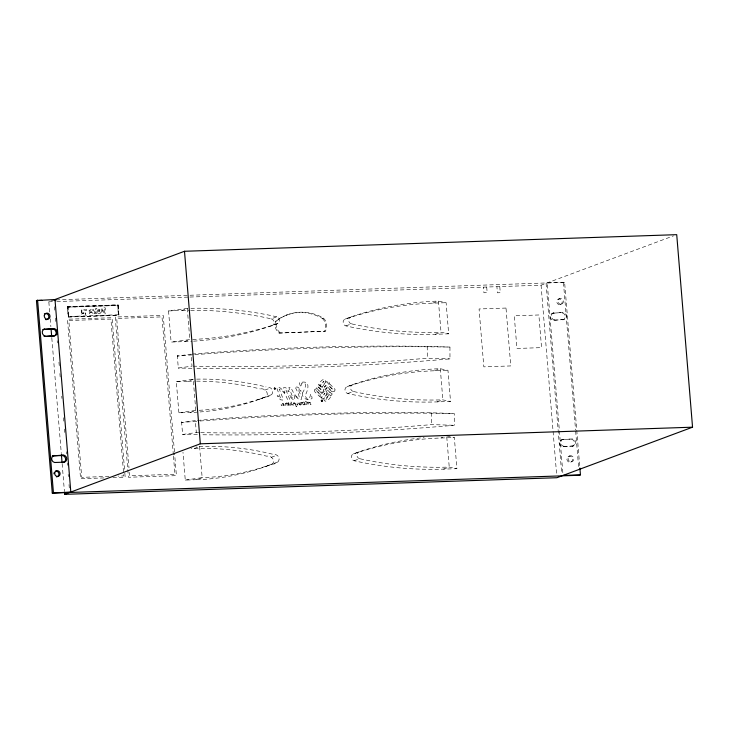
<?xml version="1.0" encoding="UTF-8"?>
<svg xmlns="http://www.w3.org/2000/svg" width="729" height="729" viewBox="0 0 729 729"><rect width="100%" height="100%" fill="white"/><g stroke="black" fill="none" stroke-linecap="round" stroke-linejoin="round"><path stroke-width="0.55" stroke-dasharray="3.65 2.73" d="M200.019 411.949A268.327 246.202 69.6 0 0 265.474 396.941C270.213 394.043 264.791 387.6 260.235 388.931M265.484 396.977C275.006 396.831 275.234 386.643 265.766 386.871M196.775 479.728A268.327 246.202 69.6 0 0 271.853 464.173C276.592 461.275 271.161 454.832 266.614 456.163A302.152 277.239 69.6 0 0 194.206 448.526L191.071 448.654M271.862 464.209C281.376 464.063 281.613 453.875 272.145 454.094A302.152 277.239 69.6 0 0 199.746 446.467L196.219 446.977M49.672 312.003L48.834 301.815L53.837 299.947M67.378 306.672L118.18 304.913L118.891 315.274L68.225 316.987L67.378 306.672L118.18 304.913M118.545 314.755L68.644 316.486L67.87 307.137L117.77 305.405L118.399 314.81L117.77 305.405M68.644 316.486L68.016 307.091M68.225 316.987L119.027 315.22M168.545 310.928L181.922 310.481L187.453 308.422L168.545 310.928L171.105 342.065L184.483 341.609A358.395 328.852 69.6 0 0 191.946 341.272M184.483 341.609L190.014 339.55L171.105 342.065M190.652 310.299A405.124 371.726 69.6 0 1 265.976 317.698L271.288 318.855L276.829 316.787A3.581 3.29 69.6 0 1 277.503 323.658L271.972 325.717A358.395 328.852 69.6 0 1 193.012 341.208M286.269 315.21L287.272 314.837M275.589 321.279L276.601 320.906A47.722 43.795 69.6 0 1 323.485 318.108A10.252 9.404 69.6 0 1 325.353 331.221L279.061 333.062A9.96 9.14 69.6 0 1 275.589 321.279A47.722 43.795 69.6 0 1 322.473 318.482L323.485 318.108M279.061 333.062L325.353 331.221M345.245 319.047L350.777 316.978A358.395 328.852 69.6 0 1 438.266 301.086L446.112 302.699L448.672 333.827L435.295 334.283A405.124 371.726 69.6 0 1 351.241 327.066L345.929 325.909A3.581 3.29 69.6 0 1 345.245 319.047A358.395 328.852 69.6 0 1 432.734 303.155L446.112 302.699M193.367 379.253L187.836 381.322L176.327 381.704L178.887 412.842L190.397 412.45A268.327 246.202 69.6 0 0 196.812 412.177M345.929 325.909L351.46 323.849L356.782 325.006A405.124 371.726 69.6 0 0 440.826 332.224L448.672 333.827M432.734 303.155L438.266 301.086M190.397 412.45L195.928 410.391L178.887 412.842M189.914 297.049L541.064 285.194L673.541 235.85M264.818 390.106L270.359 388.047M56.115 299.874L564.611 282.314L579.783 466.915M259.442 399.237L264.982 397.168M435.295 334.283L440.826 332.224M558.578 299.045L559.735 298.617M560.428 304.558A2.907 2.67 69.6 0 0 561.239 299.701A2.907 2.67 69.6 0 0 556.847 301.141A2.907 2.67 69.6 0 0 560.428 304.558L561.585 304.13A2.907 2.67 69.6 0 0 562.387 299.273A2.907 2.67 69.6 0 0 557.995 300.712A2.907 2.67 69.6 0 0 561.585 304.13M347.095 386.662L352.626 384.602A358.395 328.852 69.6 0 1 440.116 368.71L447.961 370.314L450.522 401.451L437.145 401.898A405.124 371.726 69.6 0 1 353.091 394.681L347.779 393.532A3.581 3.29 69.6 0 1 347.095 386.662A358.395 328.852 69.6 0 1 434.584 370.769L447.961 370.314M552.345 313.333L553.493 312.905M553.183 313.178L563.435 312.449A3.645 3.344 69.6 0 1 564.018 319.512L553.767 320.25A3.572 3.271 69.6 0 1 550.176 316.823A3.572 3.271 69.6 0 1 553.183 313.178L563.435 312.449M194.215 448.545L199.746 446.485M347.779 393.532L353.31 391.464L358.632 392.621A405.124 371.726 69.6 0 0 442.676 399.838L450.522 401.451M553.767 320.25L564.018 319.512M434.584 370.769L440.116 368.71M277.385 462.113A268.327 246.202 69.6 0 1 202.307 477.659L196.766 479.682L185.266 480.074L182.979 452.272M271.197 457.338L276.738 455.279M437.145 401.898L442.676 399.838M265.821 466.469L271.361 464.4M446.677 435.933L454.34 437.546L456.901 468.683L443.524 469.13A405.124 371.726 69.6 0 1 359.47 461.913L354.148 460.755A3.581 3.29 69.6 0 1 353.474 453.894L359.005 451.834A358.395 328.852 69.6 0 1 424.169 437.509M354.148 460.755L359.689 458.696L365.001 459.853A405.124 371.726 69.6 0 0 449.055 467.07L456.901 468.683M353.474 453.894A358.395 328.852 69.6 0 1 440.963 438.001L442.804 437.309M443.524 469.13L449.055 467.07M561.74 439.778L562.888 439.35M562.578 439.633L572.83 438.894A3.645 3.344 69.6 0 1 573.413 445.957L563.162 446.695A3.572 3.271 69.6 0 1 559.571 443.278A3.572 3.271 69.6 0 1 562.578 439.633L572.83 438.894M563.162 446.695L573.413 445.957M568.775 456.272L569.923 455.844M570.734 462.131A3.089 2.834 69.6 0 0 571.591 456.974A3.089 2.834 69.6 0 0 566.934 458.505A3.089 2.834 69.6 0 0 570.734 462.131L571.882 461.703A3.089 2.834 69.6 0 0 572.739 456.545A3.089 2.834 69.6 0 0 568.082 458.076A3.089 2.834 69.6 0 0 571.882 461.703M176.327 381.704L193.221 379.262L195.773 410.391M185.266 480.074L202.307 477.623M177.256 355.223L178.313 368.045L192 366.149L191.016 354.166L177.32 356.062L195.746 354.595A3237.699 2970.812 69.6 0 1 449.948 347.068L449.975 358.878A2946.39 2703.515 69.6 0 1 196.484 368.336M181.557 421.626L182.614 434.457L196.311 432.552A2551.728 2341.393 69.6 0 0 199.582 432.616M192.082 354.075L206.981 352.891A2805.511 2574.254 69.6 0 1 427.249 346.403L449.948 347.068M197.45 420.405L211.292 419.303A2805.511 2574.254 69.6 0 1 431.559 412.805L454.249 413.48L454.276 425.28A2946.39 2703.515 69.6 0 1 201.924 434.757M196.803 421.262L181.63 422.474L195.326 420.569L196.311 432.552M564.611 282.314L547.224 282.907L562.961 474.297M48.834 301.815L55.659 301.578M56.798 301.542L188.775 297.086M67.87 307.137L117.624 305.46M274.97 388.502L275.197 389.031L275.115 388.01C274.086 387.764 274.368 389.705 274.979 388.63M321.972 400.658L322.2 401.187L322.118 400.166C321.152 399.957 321.371 401.852 321.981 400.795M440.963 438.001L454.34 437.546M109.022 476.42L81.712 477.34L68.818 320.523L110.926 319.102L123.821 475.919L118.125 476.11M103.992 477.923L80.573 478.716L67.469 319.229L112.056 317.726L124.613 470.424M112.904 477.623L125.169 477.213L124.705 471.554M193.094 366.168A2551.728 2341.393 69.6 0 0 427.285 358.203L449.975 358.878M200.675 432.634A2551.728 2341.393 69.6 0 0 431.586 424.615L454.276 425.28M276.829 316.787L271.507 315.639A405.124 371.726 69.6 0 0 190.725 308.321M310.326 402.59L308.422 402.235A0.966 0.884 69.6 0 0 307.829 402.043L307.164 402.554L307.301 404.832L307.984 402.444L308.886 404.777L309.561 402.39L310.918 404.713L310.7 401.998L310.344 402.581M563.462 282.743L575.564 429.973M575.655 431.103L578.635 467.344M546.076 283.335L561.713 473.595M541.064 285.194L556.619 474.324M499.775 286.588L500.276 292.703L497.415 292.803L496.914 286.688M486.708 287.035L487.172 292.657L483.919 292.766L483.464 287.144M438.448 301.086L441.009 332.214M446.768 437.045L449.237 467.061M440.298 368.701L442.858 399.829M199.591 446.494L202.152 477.623M187.28 308.422L189.841 339.559M174.459 451.953L163.232 315.402L115.246 317.024L128.422 477.267L176.4 475.645L174.55 453.083M173.365 455.014L162.002 316.887L116.704 318.418L128.987 467.863M173.456 456.144L174.942 474.26L129.644 475.791L129.361 472.392M118.043 304.959L118.891 315.274M67.524 306.617L68.371 316.933M54.393 306.745L54.675 310.144M55.331 318.063L55.604 321.462M57.19 340.716L57.372 342.985M58.958 362.231L59.24 365.63M59.887 373.558L60.17 376.957M61.755 396.212L61.938 398.471M63.523 417.726L63.797 421.125M64.453 429.053L64.735 432.452M66.312 451.698L66.503 453.967M67.241 463.024L67.433 465.293M68.18 474.351L68.362 476.62M69.018 484.548L69.291 487.938M50.228 318.801L50.884 326.729M51.814 338.056L61.309 453.566M62.147 463.762L64.38 490.936M431.559 412.805L431.586 424.615M427.249 346.403L427.285 358.203M200.056 421.007A3237.699 2970.812 69.6 0 1 454.249 413.48M197.377 434.703A2946.39 2703.515 69.6 0 1 182.614 434.457M191.937 368.282A2946.39 2703.515 69.6 0 1 178.313 368.045M353.31 391.464A3.581 3.29 69.6 0 1 352.626 384.602M351.46 323.849A3.581 3.29 69.6 0 1 350.777 316.978M187.836 381.294A302.152 277.239 69.6 0 1 194.406 381.167M196.593 381.158A302.152 277.239 69.6 0 1 260.235 388.949M196.648 379.144A302.152 277.239 69.6 0 1 265.766 386.88M271.015 394.881A268.327 246.202 69.6 0 1 199.145 410.29M359.689 458.696A3.581 3.29 69.6 0 1 359.005 451.834M322.473 318.482A10.252 9.404 69.6 0 1 324.341 331.604M280.073 332.688A9.96 9.14 69.6 0 1 276.601 320.906M53.545 474.096A2.907 2.67 69.6 0 1 53.782 472.638M181.922 310.481A405.124 371.726 69.6 0 1 189.558 310.308M271.288 318.855A3.581 3.29 69.6 0 1 271.972 325.717M277.503 323.658A358.395 328.852 69.6 0 1 191.08 339.514M562.287 312.878A3.645 3.344 69.6 0 1 562.861 319.94M571.682 439.323A3.645 3.344 69.6 0 1 572.256 446.394M554.915 319.821A3.572 3.271 69.6 0 1 551.324 316.395A3.572 3.271 69.6 0 1 554.332 312.75M564.31 446.266A3.572 3.271 69.6 0 1 560.719 442.849A3.572 3.271 69.6 0 1 563.727 439.204M95.262 312.796L95.253 313.406L96.201 313.607L97.048 312.896L97.303 309.461L96.319 308.258L95.745 308.276L95.845 309.506L95.025 309.533L95.089 310.235L95.9 310.208L96.082 312.331L95.262 312.796M291.363 404.595C290.279 406.554 290.771 404.586 290.78 403.055L290.042 402.69L290.753 402.672L290.661 401.652L291.728 402.636L291.363 404.595M304.74 403.584L304.294 404.531A1.485 1.367 69.6 0 1 303.501 404.449L303.464 404.859C308.914 405.224 300.785 399.091 304.74 403.584M302.307 393.095C301.469 398.107 308.467 401.807 312.103 398.326C310.035 384.784 310.991 407.821 305.105 395.665C308.522 389.14 311.064 379.107 299.282 382.843L300.749 387.208L301.578 383.153C308.732 381.577 304.294 390.188 302.307 393.095M282.588 403.711C280.647 404.996 283.563 406.718 281.029 404.896C282.934 403.711 280.282 401.961 282.588 403.711M293.714 403.337C291.773 404.613 294.689 406.345 292.147 404.522C294.06 403.337 291.409 401.588 293.714 403.337M298.325 403.183C296.384 404.458 299.3 406.181 296.767 404.367C298.671 403.183 296.02 401.433 298.325 403.183M300.731 403.666C299.555 407.055 298.863 400.476 300.731 403.666M295.527 387.764C304.64 405.67 294.306 396.631 291.008 387.491L288.848 387.564L292.621 396.931L292.602 398.061L289.459 395.127L291.071 397.897L293.587 399.902L294.999 399.629L294.006 394.808L298.489 399.091L300.53 399.829L301.578 399.164C302.745 396.813 294.316 384.192 300.22 390.653C303.045 393.605 298.243 385.194 295.901 387.217L295.527 387.764M98.661 310.527L99.891 310.937L99.426 310.062L98.661 310.527M288.055 403.474C289.559 404.923 289.121 402.116 288.055 403.474M97.732 310.59L97.768 311.684C100.894 310.29 100.146 313.543 97.968 312.513L97.896 313.106C102.989 315.921 100.301 305.879 97.732 310.59M326.856 393.259L326.638 394.398L322.747 399.164L321.48 397.979L324.915 393.213L321.143 397.633L319.903 396.458C320.824 394.453 325.362 388.493 326.856 393.259M276.984 388.548L280.647 398.426L277.749 395.574L277.193 395.82L280.392 399.765L282.642 400.093A1.267 1.166 69.6 0 0 283.107 398.945L279.271 389.031L282.36 390.862A19.246 17.66 69.6 0 1 285.804 395.519L287.691 399.765L289.869 399.692L285.768 389.559C292.429 395.537 287.691 387.099 283.9 387.381L283.663 387.764C287.627 401.242 280.984 383.017 276.984 388.548M89.166 310.399L89.357 313.762L90.068 313.734C96.647 314.153 86.97 309.57 91.863 310.554L91.918 309.925L90.797 309.625L89.166 310.399M325.735 381.176L325.535 382.269L321.626 387.063L320.359 385.878L323.931 381.176L320.022 385.532L318.755 384.347C319.657 382.315 324.277 376.383 325.735 381.176M323.785 398.845C324.123 404.194 330.328 399.045 330.72 396.248C328.041 391.4 321.352 407.821 329.116 394.717L327.877 393.532L323.785 398.845M91.371 312.477L90.578 312.932L90.168 311.93L91.371 312.477M275.653 388.548L274.879 389.459L273.931 388.338L274.888 387.609L275.653 388.548M289.295 404.313L287.791 405.37L289.541 405.142L289.367 403.073A1.084 1.002 69.6 0 0 288.766 402.718C286.789 402.663 287.7 405.16 289.295 404.313M305.624 401.187L306.207 401.415L305.624 401.187M283.299 403.365L283.435 405.634L284.119 403.255L285.021 405.588L285.686 403.201L287.053 405.515L286.825 402.8L286.47 403.392L284.556 403.046A0.966 0.884 69.6 0 0 283.964 402.855L283.299 403.365M93.74 309.579L93.658 310.29C92.155 308.531 92.282 310.6 93.622 311.037L93.831 313.616L94.797 313.579L94.469 309.552L93.74 309.579M323.758 390.489C322.655 395.282 317.58 389.259 316.304 387.664L317.343 386.379L321.963 390.462L317.653 386.033L318.691 384.775L323.412 389.332L323.758 390.489M335.058 389.969L334.347 391.519L332.36 391.619L327.622 387.099L328.642 385.869L333.262 389.933L328.943 385.495L329.982 384.238L334.72 388.83L335.058 389.969M314.536 389.906L314.782 391.783L319.493 396.357C323.849 393.542 308.121 385.933 320.842 394.726L321.881 393.469C320.122 392.357 316.769 386.297 314.536 389.906M325.836 389.414L326.073 391.245L330.793 395.82L331.832 394.562L327.613 390.07L332.142 394.216L333.18 392.931L328.487 388.502L327.403 388.202A1.85 1.695 69.6 0 0 326.109 388.894L325.836 389.414M301.223 404.039L301.104 404.568A0.993 0.911 69.6 0 1 300.649 405.023L299.255 404.732L298.945 402.845A0.975 0.902 69.6 0 1 299.409 402.408L300.129 402.335A1.258 1.148 69.6 0 1 300.959 402.909L301.223 404.039M295.345 404.276L293.951 402.563L295.509 406.017L296.812 406.545L295.573 405.224L296.311 402.481L295.345 404.276M275.516 388.593L274.842 389.304L274.077 388.53L274.733 387.755L275.516 388.593M321.207 400.23L321.316 401.232L322.336 401.26L322.191 400.057L321.207 400.23M104.457 309.224L102.953 313.306L101.841 313.342L101.395 307.93L102.27 307.902L102.552 311.392L103.883 307.848L105.213 307.802L105.659 313.215L104.785 313.242L104.457 309.224M322.674 400.859L321.699 401.606L320.942 400.522L321.963 399.793L322.674 400.859M324.788 386.534C321.334 390.872 335.878 374.925 326.346 388.083C325.635 389.714 323.239 389.477 322.737 387.855A2.032 1.859 69.6 0 1 322.865 386.17L326.756 381.431L328.004 382.607L324.788 386.534M301.651 402.727C301.277 401.652 302.499 403.365 302.672 402.271L302.899 404.978L301.651 402.727M86.569 309.798L83.735 309.889L84.928 310.354L85.266 314.491L85.803 314.472L85.466 310.335L86.614 310.299L86.569 309.798M81.958 310.071L81.265 310.098L81.52 313.224L81.001 313.233L81.639 314.709L82.049 313.652L83.862 313.598L81.958 310.071M83.316 313.16L82.003 313.206L81.785 310.518L83.316 313.16M506.008 308.057L479.071 308.968L483.828 366.842L510.765 365.931L506.008 308.057M538.868 314.974L514.255 315.803L516.943 348.462L541.556 347.633L538.868 314.974M306.216 402.153L305.98 404.877L306.216 402.153"/><path stroke-width="1.09" d="M36.45 300.53L54.985 299.519L70.813 492.039L52.278 493.059L36.45 300.53L41.881 300.348M64.471 492.075L64.662 494.335L556.892 477.723L692.55 427.185L676.722 234.665L184.492 251.277L53.837 299.947L56.115 299.874M42.774 329.699A3.645 3.344 69.6 0 1 43.476 329.417L53.727 328.679A3.572 3.271 69.6 0 1 57.318 332.096A3.572 3.271 69.6 0 1 54.311 335.741L45.198 336.443M43.476 329.417L53.727 328.679M44.059 336.479L54.311 335.741M52.871 455.862L63.122 455.124A3.572 3.271 69.6 0 1 66.713 458.55A3.572 3.271 69.6 0 1 63.705 462.195L62.548 462.623A3.572 3.271 69.6 0 0 65.564 458.978A3.572 3.271 69.6 0 0 61.974 455.552L52.871 455.862A3.645 3.344 69.6 0 0 52.169 456.144M61.974 455.552L63.122 455.124M64.662 494.335L200.32 443.806L692.55 427.185M579.883 468.045L580.439 474.843L579.291 475.272L52.278 493.059M63.705 462.195L54.602 462.496A3.645 3.344 69.6 0 1 54.028 455.434M563.052 475.426L580.439 474.843M184.492 251.277L200.32 443.806M56.352 330.529L56.534 332.788M51.066 328.989L51.723 336.916M61.4 454.696L62.056 462.623M37.598 300.102L53.427 492.631M52.579 329.107A3.572 3.271 69.6 0 1 56.169 332.533A3.572 3.271 69.6 0 1 53.162 336.169M55.304 471.244A2.907 2.67 69.6 0 1 58.867 473.54A2.907 2.67 69.6 0 1 56.47 476.875M44.341 313.999A3.089 2.834 69.6 0 1 48.779 316.104A3.089 2.834 69.6 0 1 45.49 319.575M45.207 336.051A3.645 3.344 69.6 0 1 44.633 328.989M54.721 472.921A2.907 2.67 69.6 0 0 58.311 476.329A2.907 2.67 69.6 0 0 59.113 471.472A2.907 2.67 69.6 0 0 54.721 472.921M44.314 315.475A3.089 2.834 69.6 0 0 48.114 319.102A3.089 2.834 69.6 0 0 48.98 313.944A3.089 2.834 69.6 0 0 44.314 315.475"/></g></svg>
